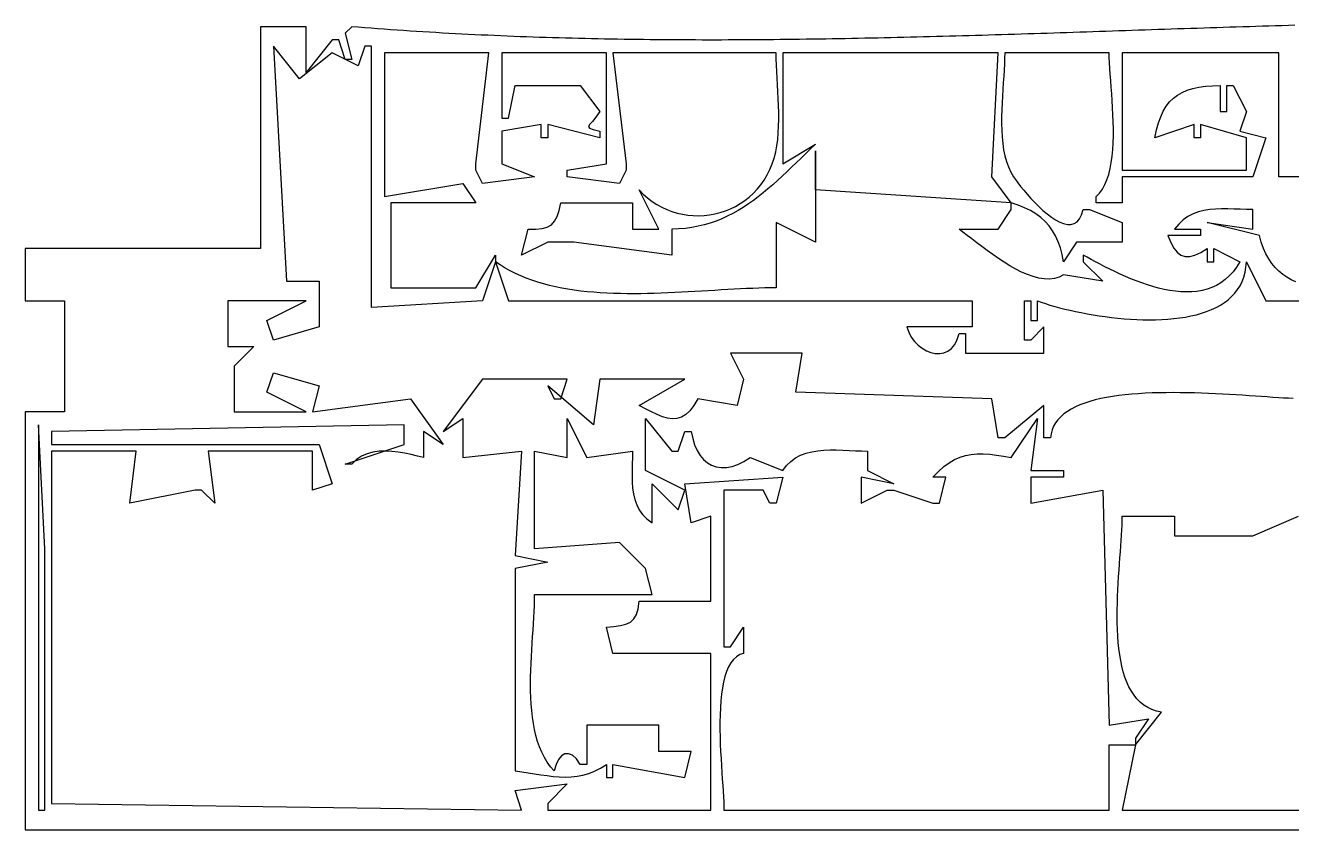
# Model space of a CAD drawing. Header units: metres. Extents: x 282 to 960, y 191 to 601.
# Drawn here: x 282 to 475.9, y 236 to 359.2 of the extents above; entities that cross this region are included whole.
import ezdxf

# ---------------------------------------------------------------- set-up
doc = ezdxf.new("R2010")
doc.units = ezdxf.units.M

msp = doc.modelspace()

# ---------------------------------------------------------------- linework, layer by layer
for p, q in [((325, 359), (318, 359)), ((318, 359), (318, 325)), ((325, 352), (325, 359)), ((332, 359), (331, 358)), ((332.99, 358.9188), (332, 359)), ((333.9803, 358.8396), (332.99, 358.9188)), ((334.9707, 358.7622), (333.9803, 358.8396)), ((463.471, 358.8118), (462.4725, 358.7794)), ((464.4695, 358.8441), (463.471, 358.8118)), ((465.4679, 358.8761), (464.4695, 358.8441)), ((466.4664, 358.908), (465.4679, 358.8761)), ((467.4648, 358.9395), (466.4664, 358.908)), ((468.4632, 358.9708), (467.4648, 358.9395)), ((469.4616, 359.0019), (468.4632, 358.9708)), ((470.46, 359.0326), (469.4616, 359.0019)), ((471.4583, 359.063), (470.46, 359.0326)), ((472.4566, 359.0931), (471.4583, 359.063)), ((473.4549, 359.1229), (472.4566, 359.0931)), ((474.4532, 359.1523), (473.4549, 359.1229)), ((475.4514, 359.1813), (474.4532, 359.1523)), ((476.4497, 359.2099), (475.4514, 359.1813)), ((329, 357), (325, 352)), ((330, 357), (329, 357)), ((331, 354), (330, 357)), ((331, 358), (332, 354)), ((335.9612, 358.6868), (334.9707, 358.7622)), ((336.9518, 358.6132), (335.9612, 358.6868)), ((337.9426, 358.5415), (336.9518, 358.6132)), ((338.9336, 358.4716), (337.9426, 358.5415)), ((339.9246, 358.4035), (338.9336, 358.4716)), ((340.9158, 358.3373), (339.9246, 358.4035)), ((341.9071, 358.2728), (340.9158, 358.3373)), ((342.8986, 358.2101), (341.9071, 358.2728)), ((343.8902, 358.1491), (342.8986, 358.2101)), ((344.8819, 358.0899), (343.8902, 358.1491)), ((345.8738, 358.0324), (344.8819, 358.0899)), ((346.8657, 357.9766), (345.8738, 358.0324)), ((347.8578, 357.9226), (346.8657, 357.9766)), ((348.8501, 357.8701), (347.8578, 357.9226)), ((349.8424, 357.8194), (348.8501, 357.8701)), ((350.8349, 357.7703), (349.8424, 357.8194)), ((351.8274, 357.7228), (350.8349, 357.7703)), ((352.8202, 357.6769), (351.8274, 357.7228)), ((353.813, 357.6326), (352.8202, 357.6769)), ((354.8059, 357.5899), (353.813, 357.6326)), ((355.799, 357.5488), (354.8059, 357.5899)), ((356.7921, 357.5092), (355.799, 357.5488)), ((357.7854, 357.4711), (356.7921, 357.5092)), ((358.7788, 357.4345), (357.7854, 357.4711)), ((359.7723, 357.3995), (358.7788, 357.4345)), ((360.7659, 357.3659), (359.7723, 357.3995)), ((361.7597, 357.3338), (360.7659, 357.3659)), ((362.7535, 357.3031), (361.7597, 357.3338)), ((363.7474, 357.2739), (362.7535, 357.3031)), ((364.7415, 357.2461), (363.7474, 357.2739)), ((365.7356, 357.2197), (364.7415, 357.2461)), ((366.7299, 357.1946), (365.7356, 357.2197)), ((367.7242, 357.171), (366.7299, 357.1946)), ((368.7187, 357.1486), (367.7242, 357.171)), ((369.7132, 357.1277), (368.7187, 357.1486)), ((370.7079, 357.108), (369.7132, 357.1277)), ((371.7026, 357.0897), (370.7079, 357.108)), ((372.6974, 357.0726), (371.7026, 357.0897)), ((373.6924, 357.0568), (372.6974, 357.0726)), ((374.6874, 357.0423), (373.6924, 357.0568)), ((375.6825, 357.029), (374.6874, 357.0423)), ((376.6777, 357.0169), (375.6825, 357.029)), ((377.673, 357.006), (376.6777, 357.0169)), ((378.6684, 356.9963), (377.673, 357.006)), ((379.6639, 356.9878), (378.6684, 356.9963)), ((380.6594, 356.9805), (379.6639, 356.9878)), ((381.6551, 356.9742), (380.6594, 356.9805)), ((382.6508, 356.9692), (381.6551, 356.9742)), ((383.6466, 356.9652), (382.6508, 356.9692)), ((384.6425, 356.9623), (383.6466, 356.9652)), ((385.6384, 356.9605), (384.6425, 356.9623)), ((386.6345, 356.9598), (385.6384, 356.9605)), ((387.6306, 356.9601), (386.6345, 356.9598)), ((388.6268, 356.9614), (387.6306, 356.9601)), ((389.6231, 356.9637), (388.6268, 356.9614)), ((390.6194, 356.9671), (389.6231, 356.9637)), ((391.6158, 356.9714), (390.6194, 356.9671)), ((392.6123, 356.9767), (391.6158, 356.9714)), ((393.6089, 356.9829), (392.6123, 356.9767)), ((394.6055, 356.9901), (393.6089, 356.9829)), ((395.6022, 356.9981), (394.6055, 356.9901)), ((396.599, 357.0071), (395.6022, 356.9981)), ((397.5958, 357.017), (396.599, 357.0071)), ((398.5927, 357.0277), (397.5958, 357.017)), ((399.5897, 357.0393), (398.5927, 357.0277)), ((400.5867, 357.0517), (399.5897, 357.0393)), ((401.5838, 357.065), (400.5867, 357.0517)), ((402.5809, 357.079), (401.5838, 357.065)), ((403.5781, 357.0938), (402.5809, 357.079)), ((404.5753, 357.1094), (403.5781, 357.0938)), ((405.5726, 357.1258), (404.5753, 357.1094)), ((406.57, 357.1428), (405.5726, 357.1258)), ((407.5674, 357.1607), (406.57, 357.1428)), ((408.5649, 357.1792), (407.5674, 357.1607)), ((409.5624, 357.1984), (408.5649, 357.1792)), ((410.56, 357.2182), (409.5624, 357.1984)), ((411.5576, 357.2388), (410.56, 357.2182)), ((412.5553, 357.26), (411.5576, 357.2388)), ((413.553, 357.2818), (412.5553, 357.26)), ((414.5507, 357.3042), (413.553, 357.2818)), ((415.5485, 357.3272), (414.5507, 357.3042)), ((416.5464, 357.3507), (415.5485, 357.3272)), ((417.5443, 357.3749), (416.5464, 357.3507)), ((418.5422, 357.3996), (417.5443, 357.3749)), ((419.5401, 357.4248), (418.5422, 357.3996)), ((420.5381, 357.4505), (419.5401, 357.4248)), ((421.5362, 357.4767), (420.5381, 357.4505)), ((422.5343, 357.5034), (421.5362, 357.4767)), ((423.5324, 357.5306), (422.5343, 357.5034)), ((424.5305, 357.5582), (423.5324, 357.5306)), ((425.5287, 357.5862), (424.5305, 357.5582)), ((426.5269, 357.6147), (425.5287, 357.5862)), ((427.5251, 357.6436), (426.5269, 357.6147)), ((428.5234, 357.6728), (427.5251, 357.6436)), ((429.5217, 357.7024), (428.5234, 357.6728)), ((430.52, 357.7324), (429.5217, 357.7024)), ((431.5183, 357.7626), (430.52, 357.7324)), ((432.5167, 357.7933), (431.5183, 357.7626)), ((433.5151, 357.8242), (432.5167, 357.7933)), ((434.5135, 357.8554), (433.5151, 357.8242)), ((435.5119, 357.8868), (434.5135, 357.8554)), ((436.5103, 357.9185), (435.5119, 357.8868)), ((437.5088, 357.9505), (436.5103, 357.9185)), ((438.5073, 357.9827), (437.5088, 357.9505)), ((439.5058, 358.0151), (438.5073, 357.9827)), ((440.5043, 358.0476), (439.5058, 358.0151)), ((441.5028, 358.0804), (440.5043, 358.0476)), ((442.5013, 358.1133), (441.5028, 358.0804)), ((443.4999, 358.1463), (442.5013, 358.1133)), ((444.4984, 358.1795), (443.4999, 358.1463)), ((445.497, 358.2128), (444.4984, 358.1795)), ((446.4955, 358.2461), (445.497, 358.2128)), ((447.4941, 358.2796), (446.4955, 358.2461)), ((448.4927, 358.3131), (447.4941, 358.2796)), ((449.4912, 358.3466), (448.4927, 358.3131)), ((450.4898, 358.3802), (449.4912, 358.3466)), ((451.4884, 358.4138), (450.4898, 358.3802)), ((452.487, 358.4474), (451.4884, 358.4138)), ((453.4856, 358.4809), (452.487, 358.4474)), ((454.4841, 358.5145), (453.4856, 358.4809)), ((455.4827, 358.5479), (454.4841, 358.5145)), ((456.4813, 358.5813), (455.4827, 358.5479)), ((457.4798, 358.6146), (456.4813, 358.5813)), ((458.4784, 358.6478), (457.4798, 358.6146)), ((459.4769, 358.6809), (458.4784, 358.6478)), ((460.4755, 358.7139), (459.4769, 358.6809)), ((461.474, 358.7467), (460.4755, 358.7139)), ((462.4725, 358.7794), (461.474, 358.7467)), ((320, 356), (322, 320)), ((324, 351), (320, 356)), ((329, 355), (324, 351)), ((333, 353), (329, 355)), ((334, 356), (333, 353)), ((335, 356), (334, 356)), ((335, 316), (335, 356)), ((353, 355), (337, 355)), ((337, 355), (337, 333)), ((351, 338), (353, 355)), ((371, 355), (355, 355)), ((355, 355), (355, 345)), ((371, 338), (371, 355)), ((397, 355), (372, 355)), ((372, 355), (374, 338)), ((397.0116, 354.0702), (397, 355)), ((431, 355), (398, 355)), ((398, 355), (398, 338)), ((430, 336), (431, 355)), ((432, 355), (431.9878, 354.1675)), ((448, 355), (432, 355)), ((448.0116, 354.2691), (448, 355)), ((474, 355), (450, 355)), ((450, 355), (450, 337)), ((474, 336), (474, 355)), ((332, 354), (331, 354)), ((397.0431, 353.1084), (397.0116, 354.0702)), ((397.0894, 352.1192), (397.0431, 353.1084)), ((431.9545, 353.2865), (431.905, 352.363)), ((431.9878, 354.1675), (431.9545, 353.2865)), ((448.0437, 353.4715), (448.0116, 354.2691)), ((448.0926, 352.614), (448.0437, 353.4715)), ((397.1452, 351.1074), (397.0894, 352.1192)), ((397.2054, 350.0774), (397.1452, 351.1074)), ((431.8443, 351.4031), (431.7771, 350.4127)), ((431.905, 352.363), (431.8443, 351.4031)), ((448.1541, 351.7035), (448.0926, 352.614)), ((448.2245, 350.747), (448.1541, 351.7035)), ((356, 345), (357, 350)), ((357, 350), (367, 350)), ((367, 350), (370, 346)), ((397.2649, 349.0341), (397.2054, 350.0774)), ((431.7084, 349.3979), (431.6432, 348.3648)), ((431.7771, 350.4127), (431.7084, 349.3979)), ((448.2997, 349.7513), (448.2245, 350.747)), ((448.3758, 348.7233), (448.2997, 349.7513)), ((459.1703, 348.9397), (459.9477, 349.2726)), ((459.9477, 349.2726), (460.7987, 349.5363)), ((460.7987, 349.5363), (461.7265, 349.7359)), ((461.7265, 349.7359), (462.734, 349.8763)), ((462.734, 349.8763), (463.8241, 349.9627)), ((463.8241, 349.9627), (465, 350)), ((465, 350), (465, 346)), ((466, 346), (466, 350)), ((466, 350), (467, 350)), ((467, 350), (469, 346)), ((397.3185, 347.982), (397.2649, 349.0341)), ((397.3611, 346.9257), (397.3185, 347.982)), ((431.5862, 347.3192), (431.5425, 346.2673)), ((431.6432, 348.3648), (431.5862, 347.3192)), ((448.4489, 347.67), (448.3758, 348.7233)), ((448.5151, 346.5982), (448.4489, 347.67)), ((456.7386, 346.8156), (457.2509, 347.4755)), ((457.2509, 347.4755), (457.8249, 348.0462)), ((457.8249, 348.0462), (458.4637, 348.5326)), ((458.4637, 348.5326), (459.1703, 348.9397)), ((370, 346), (369.3982, 345.1373)), ((397.3874, 345.8699), (397.3611, 346.9257)), ((397.3924, 344.8194), (397.3874, 345.8699)), ((431.5425, 346.2673), (431.5168, 345.2151)), ((448.5703, 345.5148), (448.5151, 346.5982)), ((448.6108, 344.4268), (448.5703, 345.5148)), ((455.8876, 345.2076), (456.2852, 346.0613)), ((456.2852, 346.0613), (456.7386, 346.8156)), ((465, 346), (466, 346)), ((469, 346), (468, 343)), ((355, 345), (356, 345)), ((361, 344), (355, 343)), ((361, 342), (361, 344)), ((370, 342), (362, 344)), ((362, 344), (362, 342)), ((368.4316, 344.0437), (368.2492, 343.714)), ((368.2492, 343.714), (368.389, 343.4631)), ((368.389, 343.4631), (368.9422, 343.2415)), ((368.845, 344.5017), (368.4316, 344.0437)), ((369.3982, 345.1373), (368.845, 344.5017)), ((397.3177, 342.7522), (397.3709, 343.7786)), ((397.3709, 343.7786), (397.3924, 344.8194)), ((431.5168, 345.2151), (431.5141, 344.1686)), ((431.5141, 344.1686), (431.5394, 343.1338)), ((448.6326, 343.3411), (448.6108, 344.4268)), ((448.6316, 342.2645), (448.6326, 343.3411)), ((461, 344), (455, 342)), ((455.248, 343.182), (455.5428, 344.2495)), ((455.5428, 344.2495), (455.8876, 345.2076)), ((461, 342), (461, 344)), ((469, 342), (462, 344)), ((462, 344), (462, 342)), ((355, 343), (355, 338)), ((362, 342), (361, 342)), ((368.9422, 343.2415), (370, 343)), ((370, 343), (370, 342)), ((397.0958, 340.7615), (397.2277, 341.745)), ((397.2277, 341.745), (397.3177, 342.7522)), ((431.5394, 343.1338), (431.5974, 342.1167)), ((431.5974, 342.1167), (431.6931, 341.1234)), ((448.6041, 341.2039), (448.6316, 342.2645)), ((455, 342), (455.248, 343.182)), ((462, 342), (461, 342)), ((468, 343), (472, 342)), ((469, 337), (469, 342)), ((472, 342), (470, 336)), ((396.6853, 338.8843), (396.9167, 339.8064)), ((396.9167, 339.8064), (397.0958, 340.7615)), ((398, 338), (403, 341)), ((401.5293, 339.578), (400.8028, 338.8701)), ((402.2611, 340.2887), (401.5293, 339.578)), ((403, 341), (402.2611, 340.2887)), ((403, 340), (403, 326)), ((403, 334), (403, 340)), ((431.6931, 341.1234), (431.8314, 340.1599)), ((431.8314, 340.1599), (432.0172, 339.2322)), ((448.4534, 339.1586), (448.546, 340.1663)), ((448.546, 340.1663), (448.6041, 341.2039)), ((351, 337), (351, 338)), ((355, 338), (360, 336)), ((365, 337), (371, 338)), ((374, 338), (374, 337)), ((396.034, 337.1194), (396.3966, 338)), ((396.3966, 338), (396.6853, 338.8843)), ((399.3601, 337.4705), (398.6407, 336.7829)), ((400.0803, 338.1669), (399.3601, 337.4705)), ((400.8028, 338.8701), (400.0803, 338.1669)), ((432.0172, 339.2322), (432.2554, 338.3463)), ((432.2554, 338.3463), (432.5509, 337.5083)), ((432.5509, 337.5083), (432.9085, 336.7242)), ((448.1491, 337.2603), (448.3224, 338.1876)), ((448.3224, 338.1876), (448.4534, 339.1586)), ((352, 335), (351, 337)), ((360, 336), (352, 335)), ((365, 336), (365, 337)), ((373, 335), (365, 336)), ((374, 337), (373, 335)), ((395.1506, 335.5083), (395.6176, 336.2888)), ((395.6176, 336.2888), (396.034, 337.1194)), ((397.9206, 336.1061), (397.1982, 335.4423)), ((398.6407, 336.7829), (397.9206, 336.1061)), ((433, 332), (430, 336)), ((432.9085, 336.7242), (433.3333, 336)), ((433.3333, 336), (433.6291, 335.5723)), ((433.6291, 335.5723), (433.9944, 335.077)), ((447.3358, 334.8094), (447.6598, 335.5643)), ((447.6598, 335.5643), (447.9295, 336.3836)), ((447.9295, 336.3836), (448.1491, 337.2603)), ((450, 337), (469, 337)), ((470, 336), (450, 336)), ((450, 336), (450, 332)), ((496, 336), (474, 336)), ((337, 333), (349, 335)), ((349, 335), (351, 332)), ((379, 328), (376, 334)), ((376, 334), (376.6304, 333.3505)), ((393.4787, 333.4717), (394.0779, 334.0994)), ((394.0779, 334.0994), (394.6363, 334.7784)), ((394.6363, 334.7784), (395.1506, 335.5083)), ((395.7405, 334.1616), (395.0022, 333.5487)), ((396.472, 334.7934), (395.7405, 334.1616)), ((397.1982, 335.4423), (396.472, 334.7934)), ((433, 332), (403, 334)), ((433.9944, 335.077), (434.4215, 334.5278)), ((434.4215, 334.5278), (434.9028, 333.9383)), ((434.9028, 333.9383), (435.4307, 333.3221)), ((446.5099, 333.5203), (446.9539, 334.1258)), ((446.9539, 334.1258), (447.3358, 334.8094)), ((351, 332), (338, 332)), ((338, 332), (338, 319)), ((363.756, 330.8455), (364, 332)), ((364, 332), (375, 332)), ((375, 332), (375, 328)), ((376.6304, 333.3505), (377.2956, 332.7605)), ((377.2956, 332.7605), (377.9923, 332.2296)), ((377.9923, 332.2296), (378.7172, 331.7574)), ((378.7172, 331.7574), (379.4669, 331.3436)), ((390.7402, 331.4804), (391.4696, 331.8996)), ((391.4696, 331.8996), (392.1713, 332.3714)), ((392.7305, 331.8449), (391.9493, 331.3286)), ((392.1713, 332.3714), (392.8421, 332.8955)), ((393.4987, 332.3883), (392.7305, 331.8449)), ((392.8421, 332.8955), (393.4787, 333.4717)), ((394.2554, 332.957), (393.4987, 332.3883)), ((395.0022, 333.5487), (394.2554, 332.957)), ((434.0616, 331.6642), (433, 332)), ((433, 331), (433, 332)), ((435.0429, 331.2767), (434.0616, 331.6642)), ((435.4307, 333.3221), (435.9975, 332.6931)), ((435.9975, 332.6931), (436.5957, 332.0647)), ((436.5957, 332.0647), (437.2177, 331.4508)), ((446, 333), (446.5099, 333.5203)), ((446, 332), (446, 333)), ((450, 332), (446, 332)), ((363.0648, 329.2025), (363.4525, 329.92)), ((363.4525, 329.92), (363.756, 330.8455)), ((379.4669, 331.3436), (380.2383, 330.9878)), ((380.2383, 330.9878), (381.0281, 330.6897)), ((381.0281, 330.6897), (381.8329, 330.4489)), ((381.8329, 330.4489), (382.6494, 330.265)), ((382.6494, 330.265), (383.4745, 330.1377)), ((383.4745, 330.1377), (384.3047, 330.0667)), ((384.3047, 330.0667), (385.1369, 330.0516)), ((385.1369, 330.0516), (385.9677, 330.0919)), ((385.9677, 330.0919), (386.7939, 330.1875)), ((386.7939, 330.1875), (387.6122, 330.3379)), ((387.6122, 330.3379), (388.4192, 330.5427)), ((388.4192, 330.5427), (389.2117, 330.8016)), ((389.5121, 329.9636), (388.6635, 329.5766)), ((389.2117, 330.8016), (389.9865, 331.1143)), ((390.3416, 330.386), (389.5121, 329.9636)), ((389.9865, 331.1143), (390.7402, 331.4804)), ((391.1535, 330.8416), (390.3416, 330.386)), ((391.9493, 331.3286), (391.1535, 330.8416)), ((431, 328), (433, 331)), ((435.9453, 330.8354), (435.0429, 331.2767)), ((436.7706, 330.3382), (435.9453, 330.8354)), ((437.5204, 329.7829), (436.7706, 330.3382)), ((437.2177, 331.4508), (437.8558, 330.8649)), ((438.1963, 329.1674), (437.5204, 329.7829)), ((437.8558, 330.8649), (438.5024, 330.3208)), ((438.5024, 330.3208), (439.1499, 329.8321)), ((439.1499, 329.8321), (439.7907, 329.4124)), ((443.449, 329.5575), (443.7621, 330.1827)), ((443.7621, 330.1827), (444, 331)), ((444, 331), (445, 331)), ((445, 331), (450, 329)), ((460.061, 329.9205), (459.3255, 329.4088)), ((460.839, 330.3207), (460.061, 329.9205)), ((461.6554, 330.6221), (460.839, 330.3207)), ((462.5056, 330.8376), (461.6554, 330.6221)), ((463.3852, 330.98), (462.5056, 330.8376)), ((464.29, 331.0619), (463.3852, 330.98)), ((465.2154, 331.0962), (464.29, 331.0619)), ((466.1572, 331.0956), (465.2154, 331.0962)), ((467.1109, 331.0729), (466.1572, 331.0956)), ((468.0722, 331.0409), (467.1109, 331.0729)), ((469.0367, 331.0123), (468.0722, 331.0409)), ((470, 331), (469.0367, 331.0123)), ((470, 328), (470, 331)), ((358, 324), (359, 328)), ((359, 328), (360.1786, 327.9925)), ((360.1786, 327.9925), (361.1498, 328.088)), ((361.1498, 328.088), (361.9381, 328.3075)), ((361.9381, 328.3075), (362.5682, 328.672)), ((362.5682, 328.672), (363.0648, 329.2025)), ((375, 328), (379, 328)), ((382.0572, 328.0303), (381, 328)), ((381, 328), (381, 324)), ((383.0831, 328.1123), (382.0572, 328.0303)), ((384.079, 328.2441), (383.0831, 328.1123)), ((385.0465, 328.4235), (384.079, 328.2441)), ((385.9872, 328.6485), (385.0465, 328.4235)), ((386.9026, 328.917), (385.9872, 328.6485)), ((387.7941, 329.2271), (386.9026, 328.917)), ((388.6635, 329.5766), (387.7941, 329.2271)), ((403, 326), (397, 329)), ((397, 329), (397, 319)), ((425.5974, 327.5451), (425, 328)), ((425, 328), (431, 328)), ((438.8001, 328.4898), (438.1963, 329.1674)), ((439.3334, 327.7478), (438.8001, 328.4898)), ((439.7907, 329.4124), (440.4172, 329.0756)), ((440.4172, 329.0756), (441.0217, 328.8351)), ((441.0217, 328.8351), (441.5967, 328.7047)), ((441.5967, 328.7047), (442.1346, 328.6981)), ((442.1346, 328.6981), (442.6277, 328.8289)), ((442.6277, 328.8289), (443.0683, 329.1109)), ((443.0683, 329.1109), (443.449, 329.5575)), ((450, 329), (450, 326)), ((458.637, 328.7729), (458, 328)), ((458, 328), (462, 328)), ((459.3255, 329.4088), (458.637, 328.7729)), ((462, 328), (462, 327)), ((471, 327), (463, 329)), ((463, 329), (470, 328)), ((362, 326), (358, 324)), ((363, 326), (362, 326)), ((365, 326), (363, 326)), ((366, 326), (365, 326)), ((381, 324), (366, 326)), ((426.2507, 327.038), (425.5974, 327.5451)), ((426.954, 326.4893), (426.2507, 327.038)), ((427.7016, 325.9094), (426.954, 326.4893)), ((428.4878, 325.3089), (427.7016, 325.9094)), ((439.7978, 326.9394), (439.3334, 327.7478)), ((440.195, 326.0626), (439.7978, 326.9394)), ((440.5267, 325.1151), (440.195, 326.0626)), ((443, 326), (441, 323)), ((450, 326), (443, 326)), ((462, 327), (457, 327)), ((457, 327), (457.4128, 325.927)), ((457.4128, 325.927), (457.8742, 325.0758)), ((471.2805, 325.9812), (471, 327)), ((471.6135, 325.0483), (471.2805, 325.9812)), ((318, 325), (282, 325)), ((282, 325), (282, 317)), ((351, 319), (354, 324)), ((354, 324), (354, 323)), ((429.3068, 324.6984), (428.4878, 325.3089)), ((430.1529, 324.0884), (429.3068, 324.6984)), ((431.0203, 323.4894), (430.1529, 324.0884)), ((440.7944, 324.0949), (440.5267, 325.1151)), ((441, 323), (440.7944, 324.0949)), ((444.6016, 323.6714), (444, 324)), ((444, 324), (444, 323)), ((457.8742, 325.0758), (458.3906, 324.4426)), ((458.3906, 324.4426), (458.9682, 324.0234)), ((458.9682, 324.0234), (459.6136, 323.8142)), ((460.333, 323.8112), (461.133, 324.0105)), ((461.133, 324.0105), (462.0198, 324.408)), ((462.0198, 324.408), (463, 325)), ((463, 325), (463, 323)), ((464, 323), (464, 325)), ((464, 325), (468, 323)), ((471.9965, 324.1977), (471.6135, 325.0483)), ((472.4273, 323.4256), (471.9965, 324.1977)), ((354, 323), (352, 317)), ((354.7312, 322.4993), (354, 323)), ((354, 323), (356, 317)), ((355.4866, 322.0317), (354.7312, 322.4993)), ((356.2651, 321.5964), (355.4866, 322.0317)), ((431.9032, 322.912), (431.0203, 323.4894)), ((432.796, 322.3668), (431.9032, 322.912)), ((433.6928, 321.8642), (432.796, 322.3668)), ((444, 323), (447, 320)), ((445.2387, 323.3265), (444.6016, 323.6714)), ((445.9085, 322.9686), (445.2387, 323.3265)), ((446.6085, 322.6014), (445.9085, 322.9686)), ((447.3361, 322.2284), (446.6085, 322.6014)), ((448.0887, 321.8533), (447.3361, 322.2284)), ((459.6136, 323.8142), (460.333, 323.8112)), ((463, 323), (464, 323)), ((467.5012, 322.1815), (466.9605, 321.4536)), ((468, 323), (467.5012, 322.1815)), ((468.807, 321.3905), (468.9373, 322.1711)), ((468.9373, 322.1711), (469, 323)), ((469, 323), (472, 317)), ((472.9036, 322.7285), (472.4273, 323.4256)), ((473.423, 322.1027), (472.9036, 322.7285)), ((473.9834, 321.5446), (473.423, 322.1027)), ((357.0659, 321.1921), (356.2651, 321.5964)), ((357.8879, 320.818), (357.0659, 321.1921)), ((358.7301, 320.473), (357.8879, 320.818)), ((359.5917, 320.1561), (358.7301, 320.473)), ((360.4715, 319.8663), (359.5917, 320.1561)), ((434.588, 321.4147), (433.6928, 321.8642)), ((435.4758, 321.0291), (434.588, 321.4147)), ((436.3504, 320.7177), (435.4758, 321.0291)), ((437.2061, 320.4912), (436.3504, 320.7177)), ((438.0372, 320.36), (437.2061, 320.4912)), ((438.8378, 320.3348), (438.0372, 320.36)), ((439.6024, 320.426), (438.8378, 320.3348)), ((440.325, 320.6442), (439.6024, 320.426)), ((441, 321), (440.325, 320.6442)), ((447, 320), (441, 321)), ((448.8638, 321.4794), (448.0887, 321.8533)), ((449.6588, 321.1106), (448.8638, 321.4794)), ((450.4711, 320.7501), (449.6588, 321.1106)), ((451.2981, 320.4018), (450.4711, 320.7501)), ((452.1373, 320.069), (451.2981, 320.4018)), ((452.986, 319.7555), (452.1373, 320.069)), ((465.7634, 320.2548), (465.1122, 319.7768)), ((466.3804, 320.8125), (465.7634, 320.2548)), ((466.9605, 321.4536), (466.3804, 320.8125)), ((468.3538, 319.9694), (468.6116, 320.657)), ((468.6116, 320.657), (468.807, 321.3905)), ((474.5823, 321.0504), (473.9834, 321.5446)), ((475.2176, 320.6166), (474.5823, 321.0504)), ((475.8868, 320.2395), (475.2176, 320.6166)), ((476.5877, 319.9155), (475.8868, 320.2395)), ((322, 320), (327, 320)), ((327, 320), (327, 313)), ((338, 319), (351, 319)), ((361.3687, 319.6027), (360.4715, 319.8663)), ((362.2822, 319.3641), (361.3687, 319.6027)), ((363.2111, 319.1496), (362.2822, 319.3641)), ((364.1544, 318.9582), (363.2111, 319.1496)), ((365.1112, 318.7888), (364.1544, 318.9582)), ((366.0804, 318.6405), (365.1112, 318.7888)), ((367.0611, 318.5123), (366.0804, 318.6405)), ((368.0524, 318.4032), (367.0611, 318.5123)), ((369.0532, 318.3121), (368.0524, 318.4032)), ((370.0625, 318.238), (369.0532, 318.3121)), ((371.0795, 318.1799), (370.0625, 318.238)), ((372.1031, 318.1369), (371.0795, 318.1799)), ((373.1324, 318.1079), (372.1031, 318.1369)), ((374.1663, 318.092), (373.1324, 318.1079)), ((375.2039, 318.088), (374.1663, 318.092)), ((376.2443, 318.095), (375.2039, 318.088)), ((377.2864, 318.112), (376.2443, 318.095)), ((378.3293, 318.138), (377.2864, 318.112)), ((379.3721, 318.172), (378.3293, 318.138)), ((380.4136, 318.2129), (379.3721, 318.172)), ((381.4531, 318.2598), (380.4136, 318.2129)), ((382.4894, 318.3117), (381.4531, 318.2598)), ((383.5217, 318.3675), (382.4894, 318.3117)), ((384.5489, 318.4263), (383.5217, 318.3675)), ((385.5701, 318.487), (384.5489, 318.4263)), ((386.5842, 318.5486), (385.5701, 318.487)), ((387.5905, 318.6102), (386.5842, 318.5486)), ((388.5877, 318.6706), (387.5905, 318.6102)), ((389.5751, 318.729), (388.5877, 318.6706)), ((390.5515, 318.7843), (389.5751, 318.729)), ((391.5161, 318.8355), (390.5515, 318.7843)), ((392.4678, 318.8815), (391.5161, 318.8355)), ((393.4058, 318.9215), (392.4678, 318.8815)), ((394.3289, 318.9543), (393.4058, 318.9215)), ((395.2363, 318.979), (394.3289, 318.9543)), ((396.127, 318.9945), (395.2363, 318.979)), ((397, 319), (396.127, 318.9945)), ((453.8417, 319.4646), (452.986, 319.7555)), ((454.7019, 319.2001), (453.8417, 319.4646)), ((455.5638, 318.9655), (454.7019, 319.2001)), ((456.4251, 318.7643), (455.5638, 318.9655)), ((457.283, 318.6), (456.4251, 318.7643)), ((458.135, 318.4764), (457.283, 318.6)), ((458.9785, 318.3969), (458.135, 318.4764)), ((459.811, 318.365), (458.9785, 318.3969)), ((460.6298, 318.3844), (459.811, 318.365)), ((461.4324, 318.4587), (460.6298, 318.3844)), ((462.2163, 318.5913), (461.4324, 318.4587)), ((462.9787, 318.7858), (462.2163, 318.5913)), ((463.7173, 319.0459), (462.9787, 318.7858)), ((464.4293, 319.375), (463.7173, 319.0459)), ((465.1122, 319.7768), (464.4293, 319.375)), ((466.751, 317.6558), (467.2322, 318.171)), ((467.2322, 318.171), (467.6615, 318.7276)), ((467.6615, 318.7276), (468.0362, 319.3267)), ((468.0362, 319.3267), (468.3538, 319.9694)), ((282, 317), (288, 317)), ((288, 317), (288, 300)), ((325, 317), (313, 317)), ((313, 317), (313, 310)), ((319, 314), (325, 317)), ((352, 317), (335, 316)), ((356, 317), (427, 317)), ((427, 317), (427, 313)), ((435, 311), (435, 317)), ((435, 317), (436, 317)), ((436, 317), (436, 314)), ((437, 314), (437, 317)), ((437, 317), (437.6015, 316.7885)), ((437.6015, 316.7885), (438.2457, 316.5772)), ((438.2457, 316.5772), (438.9298, 316.3671)), ((438.9298, 316.3671), (439.6514, 316.1595)), ((439.6514, 316.1595), (440.4076, 315.9555)), ((464.3594, 315.9857), (465.0221, 316.3469)), ((465.0221, 316.3469), (465.6433, 316.7448)), ((465.6433, 316.7448), (466.2204, 317.1808)), ((466.2204, 317.1808), (466.751, 317.6558)), ((472, 317), (506, 317)), ((440.4076, 315.9555), (441.1959, 315.7562)), ((441.1959, 315.7562), (442.0137, 315.5628)), ((442.0137, 315.5628), (442.8584, 315.3764)), ((442.8584, 315.3764), (443.7273, 315.1982)), ((443.7273, 315.1982), (444.6178, 315.0293)), ((444.6178, 315.0293), (445.5273, 314.8708)), ((445.5273, 314.8708), (446.4531, 314.724)), ((446.4531, 314.724), (447.3927, 314.5899)), ((447.3927, 314.5899), (448.3433, 314.4696)), ((448.3433, 314.4696), (449.3024, 314.3644)), ((449.3024, 314.3644), (450.2674, 314.2754)), ((450.2674, 314.2754), (451.2356, 314.2037)), ((451.2356, 314.2037), (452.2043, 314.1505)), ((456.0329, 314.1452), (456.9653, 314.2014)), ((456.9653, 314.2014), (457.8825, 314.2831)), ((457.8825, 314.2831), (458.7819, 314.3912)), ((458.7819, 314.3912), (459.6609, 314.5269)), ((459.6609, 314.5269), (460.5169, 314.6914)), ((460.5169, 314.6914), (461.3473, 314.8859)), ((461.3473, 314.8859), (462.1493, 315.1114)), ((462.1493, 315.1114), (462.9204, 315.3691)), ((462.9204, 315.3691), (463.658, 315.6601)), ((463.658, 315.6601), (464.3594, 315.9857)), ((320, 311), (319, 314)), ((327, 313), (320, 311)), ((427, 313), (417, 313)), ((417, 313), (417.2919, 312.1971)), ((436, 314), (437, 314)), ((438, 313), (436, 311)), ((438, 309), (438, 313)), ((452.2043, 314.1505), (453.1711, 314.1169)), ((453.1711, 314.1169), (454.1332, 314.104)), ((454.1332, 314.104), (455.088, 314.1131)), ((455.088, 314.1131), (456.0329, 314.1452)), ((417.2919, 312.1971), (417.6891, 311.4616)), ((417.6891, 311.4616), (418.1753, 310.8022)), ((418.1753, 310.8022), (418.7341, 310.2277)), ((423.8575, 309.7314), (424.3346, 310.3126)), ((424.3346, 310.3126), (424.7208, 311.0659)), ((424.7208, 311.0659), (425, 312)), ((425, 312), (426, 312)), ((426, 312), (426, 309)), ((436, 311), (435, 311)), ((313, 310), (317, 310)), ((317, 310), (314, 307)), ((390, 309), (392, 305)), ((401, 309), (390, 309)), ((400, 303), (401, 309)), ((418.7341, 310.2277), (419.3491, 309.7467)), ((419.3491, 309.7467), (420.0041, 309.3679)), ((420.0041, 309.3679), (420.6827, 309.1002)), ((420.6827, 309.1002), (421.3685, 308.9521)), ((421.3685, 308.9521), (422.0452, 308.9325)), ((422.0452, 308.9325), (422.6965, 309.05)), ((422.6965, 309.05), (423.3061, 309.3134)), ((423.3061, 309.3134), (423.8575, 309.7314)), ((426, 309), (438, 309)), ((314, 307), (314, 300)), ((319, 303), (320, 306)), ((320, 306), (327, 304)), ((352, 305), (346, 297)), ((365, 305), (352, 305)), ((364, 302), (365, 305)), ((370, 305), (369, 298)), ((383, 305), (370, 305)), ((376, 301), (383, 305)), ((392, 305), (391, 301)), ((325, 300), (319, 303)), ((327, 304), (326, 300)), ((369, 298), (362, 304)), ((362, 304), (363, 302)), ((430, 302), (400, 303)), ((450.4395, 302.6093), (449.4628, 302.4944)), ((451.4398, 302.7054), (450.4395, 302.6093)), ((452.4609, 302.7836), (451.4398, 302.7054)), ((453.5001, 302.8451), (452.4609, 302.7836)), ((454.5547, 302.8908), (453.5001, 302.8451)), ((455.622, 302.9219), (454.5547, 302.8908)), ((456.6993, 302.9393), (455.622, 302.9219)), ((457.7839, 302.9442), (456.6993, 302.9393)), ((458.8731, 302.9376), (457.7839, 302.9442)), ((459.9641, 302.9205), (458.8731, 302.9376)), ((461.0543, 302.894), (459.9641, 302.9205)), ((462.1409, 302.8591), (461.0543, 302.894)), ((463.2213, 302.8169), (462.1409, 302.8591)), ((464.2926, 302.7685), (463.2213, 302.8169)), ((465.3523, 302.7149), (464.2926, 302.7685)), ((466.3975, 302.6571), (465.3523, 302.7149)), ((467.4257, 302.5961), (466.3975, 302.6571)), ((468.434, 302.5332), (467.4257, 302.5961)), ((326, 300), (341, 302)), ((341, 302), (346, 295)), ((363, 302), (364, 302)), ((376.9729, 300.4734), (376, 301)), ((384.3908, 300.9608), (383.771, 300.1584)), ((385, 302), (384.3908, 300.9608)), ((391, 301), (385, 302)), ((431, 296), (430, 302)), ((438, 301), (432, 296)), ((438, 296), (438, 301)), ((442.8224, 300.7694), (442.1796, 300.4373)), ((443.5131, 301.0732), (442.8224, 300.7694)), ((444.249, 301.3496), (443.5131, 301.0732)), ((445.0275, 301.5999), (444.249, 301.3496)), ((445.8458, 301.8249), (445.0275, 301.5999)), ((446.7012, 302.0259), (445.8458, 301.8249)), ((447.591, 302.2037), (446.7012, 302.0259)), ((448.5124, 302.3596), (447.591, 302.2037)), ((449.4628, 302.4944), (448.5124, 302.3596)), ((469.4197, 302.4692), (468.434, 302.5332)), ((470.3802, 302.4053), (469.4197, 302.4692)), ((471.3128, 302.3425), (470.3802, 302.4053)), ((472.2146, 302.2818), (471.3128, 302.3425)), ((473.0831, 302.2243), (472.2146, 302.2818)), ((473.9155, 302.1711), (473.0831, 302.2243)), ((474.7091, 302.1232), (473.9155, 302.1711)), ((475.4611, 302.0816), (474.7091, 302.1232)), ((476.169, 302.0475), (475.4611, 302.0816)), ((288, 300), (282, 300)), ((282, 300), (282, 236)), ((314, 300), (325, 300)), ((346, 297), (349, 299)), ((349, 299), (349, 293)), ((365, 293), (365, 299)), ((365, 299), (368, 293)), ((377.8904, 299.9949), (376.9729, 300.4734)), ((377, 291), (377, 299)), ((377, 299), (381, 294)), ((378.7569, 299.5832), (377.8904, 299.9949)), ((379.5769, 299.2573), (378.7569, 299.5832)), ((380.3549, 299.0359), (379.5769, 299.2573)), ((381.0953, 298.938), (380.3549, 299.0359)), ((381.8027, 298.9825), (381.0953, 298.938)), ((382.4814, 299.1881), (381.8027, 298.9825)), ((383.1361, 299.5738), (382.4814, 299.1881)), ((383.771, 300.1584), (383.1361, 299.5738)), ((433, 293), (437, 299)), ((437, 299), (436, 291)), ((440.1424, 298.8046), (439.78, 298.315)), ((440.5662, 299.2605), (440.1424, 298.8046)), ((441.0488, 299.6839), (440.5662, 299.2605)), ((441.5876, 300.0758), (441.0488, 299.6839)), ((442.1796, 300.4373), (441.5876, 300.0758)), ((284, 298), (284, 239)), ((285, 279), (284, 298)), ((340, 298), (286, 297)), ((286, 297), (286, 295)), ((340, 295), (340, 298)), ((346, 295), (343, 297)), ((343, 297), (343, 293)), ((382, 294), (383, 297)), ((383, 297), (384, 297)), ((384, 297), (384.2115, 295.9173)), ((439.2507, 297.231), (439.0892, 296.6344)), ((439.4819, 297.7908), (439.2507, 297.231)), ((439.78, 298.315), (439.4819, 297.7908)), ((286, 295), (327, 295)), ((327, 295), (329, 289)), ((331, 292), (340, 295)), ((384.2115, 295.9173), (384.5088, 294.9443)), ((384.5088, 294.9443), (384.887, 294.0843)), ((432, 296), (431, 296)), ((439, 296), (438, 296)), ((439.0892, 296.6344), (439, 296)), ((299, 294), (286, 294)), ((286, 294), (286, 240)), ((298, 286), (299, 294)), ((326, 294), (310, 294)), ((310, 294), (311, 286)), ((326, 288), (326, 294)), ((333.5043, 293.2174), (332.7181, 292.6912)), ((334.349, 293.5948), (333.5043, 293.2174)), ((335.2425, 293.8398), (334.349, 293.5948)), ((336.1753, 293.9689), (335.2425, 293.8398)), ((337.1378, 293.9983), (336.1753, 293.9689)), ((338.1204, 293.9445), (337.1378, 293.9983)), ((339.1136, 293.8238), (338.1204, 293.9445)), ((340.1077, 293.6526), (339.1136, 293.8238)), ((341.0932, 293.4473), (340.1077, 293.6526)), ((342.0605, 293.2243), (341.0932, 293.4473)), ((343, 293), (342.0605, 293.2243)), ((349, 293), (358, 294)), ((358, 294), (357, 278)), ((360, 279), (360, 294)), ((360, 294), (365, 293)), ((368, 293), (375, 294)), ((374.9879, 293.031), (374.9615, 292.0626)), ((375, 294), (374.9879, 293.031)), ((381, 294), (382, 294)), ((384.887, 294.0843), (385.3414, 293.3404)), ((385.3414, 293.3404), (385.8669, 292.7158)), ((392.052, 292.4047), (393, 293)), ((393, 293), (398, 291)), ((399.2432, 292.4148), (399.9649, 292.934)), ((399.9649, 292.934), (400.7435, 293.3435)), ((400.7435, 293.3435), (401.572, 293.6551)), ((401.572, 293.6551), (402.4429, 293.8808)), ((402.4429, 293.8808), (403.3492, 294.0323)), ((403.3492, 294.0323), (404.2835, 294.1216)), ((404.2835, 294.1216), (405.2386, 294.1605)), ((405.2386, 294.1605), (406.2072, 294.1609)), ((406.2072, 294.1609), (407.1821, 294.1346)), ((407.1821, 294.1346), (408.1561, 294.0935)), ((408.1561, 294.0935), (409.1219, 294.0494)), ((409.1219, 294.0494), (410.0723, 294.0143)), ((410.0723, 294.0143), (411, 294)), ((411, 294), (411, 291)), ((424.3254, 292.6879), (425.1574, 293.0518)), ((425.1574, 293.0518), (426.0048, 293.3113)), ((426.0048, 293.3113), (426.8751, 293.476)), ((426.8751, 293.476), (427.7758, 293.5551)), ((427.7758, 293.5551), (428.7145, 293.5583)), ((428.7145, 293.5583), (429.6987, 293.495)), ((429.6987, 293.495), (430.736, 293.3745)), ((430.736, 293.3745), (431.8339, 293.2063)), ((431.8339, 293.2063), (433, 293)), ((332, 292), (331, 292)), ((332.7181, 292.6912), (332, 292)), ((374.9356, 291.1002), (374.9254, 290.1493)), ((374.9615, 292.0626), (374.9356, 291.1002)), ((383, 288), (377, 291)), ((385.8669, 292.7158), (386.4587, 292.2139)), ((386.4587, 292.2139), (387.1121, 291.8378)), ((387.1121, 291.8378), (387.8221, 291.5907)), ((387.8221, 291.5907), (388.5839, 291.476)), ((388.5839, 291.476), (389.3927, 291.4968)), ((389.3927, 291.4968), (390.2435, 291.6563)), ((390.2435, 291.6563), (391.1316, 291.9579)), ((391.1316, 291.9579), (392.052, 292.4047)), ((398, 291), (398.5858, 291.7741)), ((398.5858, 291.7741), (399.2432, 292.4148)), ((411, 291), (415, 289)), ((421.846, 290.8757), (422.6772, 291.6093)), ((422.6772, 291.6093), (423.5012, 292.2102)), ((423.5012, 292.2102), (424.3254, 292.6879)), ((436, 291), (441, 291)), ((441, 291), (441, 290)), ((329, 289), (326, 288)), ((374.9254, 290.1493), (374.9456, 289.2152)), ((374.9456, 289.2152), (375.0113, 288.3035)), ((378, 283), (378, 289)), ((378, 289), (382, 285)), ((383, 289), (398, 290)), ((384, 283), (383, 289)), ((398, 290), (397, 286)), ((415, 289), (410, 290)), ((410, 290), (410, 286)), ((421, 290), (421.846, 290.8757)), ((423, 290), (421, 290)), ((422, 286), (423, 290)), ((441, 290), (436, 290)), ((436, 290), (436, 286)), ((308, 288), (298, 286)), ((309, 288), (308, 288)), ((311, 286), (309, 288)), ((375.0113, 288.3035), (375.1374, 287.4194)), ((375.1374, 287.4194), (375.3388, 286.5684)), ((382, 285), (383, 288)), ((390, 288), (389, 288)), ((389, 288), (389, 264)), ((395, 288), (390, 288)), ((396, 286), (395, 288)), ((410, 286), (414, 288)), ((414, 288), (415, 288)), ((415, 288), (421, 286)), ((436, 286), (447, 288)), ((447, 288), (448, 252)), ((375.3388, 286.5684), (375.6306, 285.756)), ((375.6306, 285.756), (376.0277, 284.9875)), ((397, 286), (396, 286)), ((421, 286), (422, 286)), ((376.0277, 284.9875), (376.5449, 284.2684)), ((376.5449, 284.2684), (377.1974, 283.6041)), ((377.1974, 283.6041), (378, 283)), ((387, 284), (384, 283)), ((387, 271), (387, 284)), ((449.9696, 282.6603), (449.992, 283.3548)), ((449.992, 283.3548), (450, 284)), ((450, 284), (458, 284)), ((458, 284), (458, 281)), ((470, 281), (477, 284)), ((449.8888, 281.1369), (449.9345, 281.9198)), ((449.9345, 281.9198), (449.9696, 282.6603)), ((373, 280), (360, 279)), ((377, 276), (373, 280)), ((449.7076, 278.568), (449.7734, 279.4575)), ((449.7734, 279.4575), (449.8345, 280.315)), ((449.8345, 280.315), (449.8888, 281.1369)), ((458, 281), (470, 281)), ((285, 239), (285, 279)), ((357, 278), (362, 277)), ((449.5696, 276.7067), (449.639, 277.6499)), ((449.639, 277.6499), (449.7076, 278.568)), ((362, 277), (357, 276)), ((357, 276), (357, 245)), ((378, 272), (377, 276)), ((449.436, 274.7587), (449.5012, 275.7418)), ((449.5012, 275.7418), (449.5696, 276.7067)), ((449.3227, 272.7518), (449.3759, 273.7609)), ((449.3759, 273.7609), (449.436, 274.7587)), ((359.9909, 271.1705), (360, 272)), ((360, 272), (378, 272)), ((449.2452, 270.7136), (449.2785, 271.7349)), ((449.2785, 271.7349), (449.3227, 272.7518)), ((359.9268, 269.4098), (359.9656, 270.306)), ((359.9656, 270.306), (359.9909, 271.1705)), ((375.605, 268.9616), (375.8688, 269.8521)), ((375.8688, 269.8521), (376, 271)), ((376, 271), (387, 271)), ((449.2192, 268.672), (449.2248, 269.6915)), ((449.2248, 269.6915), (449.2452, 270.7136)), ((359.8192, 267.5339), (359.8771, 268.4847)), ((359.8771, 268.4847), (359.9268, 269.4098)), ((373.9756, 267.4733), (374.6627, 267.8084)), ((374.6627, 267.8084), (375.2044, 268.2925)), ((375.2044, 268.2925), (375.605, 268.9616)), ((449.2305, 267.6586), (449.2192, 268.672)), ((449.2605, 266.6547), (449.2305, 267.6586)), ((359.6897, 265.5675), (359.7558, 266.5605)), ((359.7558, 266.5605), (359.8192, 267.5339)), ((371, 267), (372.1485, 267.1052)), ((372, 263), (371, 267)), ((372.1485, 267.1052), (373.139, 267.2509)), ((373.139, 267.2509), (373.9756, 267.4733)), ((390, 264), (392, 267)), ((392, 267), (392, 263)), ((449.3112, 265.6637), (449.2605, 266.6547)), ((359.56, 263.5352), (359.6236, 264.5581)), ((359.6236, 264.5581), (359.6897, 265.5675)), ((389, 264), (390, 264)), ((449.3845, 264.6893), (449.3112, 265.6637)), ((449.4826, 263.7347), (449.3845, 264.6893)), ((359.4517, 261.4616), (359.5018, 262.502)), ((359.5018, 262.502), (359.56, 263.5352)), ((387, 263), (372, 263)), ((387, 239), (387, 263)), ((390.4595, 262.0814), (390.0587, 261.5606)), ((390.9146, 262.5002), (390.4595, 262.0814)), ((391.4271, 262.809), (390.9146, 262.5002)), ((392, 263), (391.4271, 262.809)), ((449.6072, 262.8036), (449.4826, 263.7347)), ((449.7604, 261.8993), (449.6072, 262.8036)), ((449.944, 261.0253), (449.7604, 261.8993)), ((359.3863, 259.3712), (359.4123, 260.417)), ((359.4123, 260.417), (359.4517, 261.4616)), ((389.4084, 260.2446), (389.1529, 259.4651)), ((389.7094, 260.9457), (389.4084, 260.2446)), ((390.0587, 261.5606), (389.7094, 260.9457)), ((450.1602, 260.1851), (449.944, 261.0253)), ((450.4108, 259.3822), (450.1602, 260.1851)), ((359.3764, 258.3275), (359.3863, 259.3712)), ((359.3854, 257.2888), (359.3764, 258.3275)), ((388.9399, 258.6153), (388.7663, 257.7029)), ((389.1529, 259.4651), (388.9399, 258.6153)), ((450.6978, 258.62), (450.4108, 259.3822)), ((451.0231, 257.902), (450.6978, 258.62)), ((359.4159, 256.2582), (359.3854, 257.2888)), ((359.4706, 255.2389), (359.4159, 256.2582)), ((388.6292, 256.7359), (388.5256, 255.7222)), ((388.7663, 257.7029), (388.6292, 256.7359)), ((451.3887, 257.2316), (451.0231, 257.902)), ((451.7966, 256.6123), (451.3887, 257.2316)), ((452.2487, 256.0477), (451.7966, 256.6123)), ((452.7471, 255.541), (452.2487, 256.0477)), ((359.5522, 254.2338), (359.4706, 255.2389)), ((359.6635, 253.2461), (359.5522, 254.2338)), ((388.4525, 254.6697), (388.4069, 253.5862)), ((388.5256, 255.7222), (388.4525, 254.6697)), ((453.2935, 255.0959), (452.7471, 255.541)), ((453.8901, 254.7158), (453.2935, 255.0959)), ((454.5387, 254.4041), (453.8901, 254.7158)), ((455.2413, 254.1643), (454.5387, 254.4041)), ((456, 254), (455.2413, 254.1643)), ((359.8072, 252.2787), (359.6635, 253.2461)), ((359.9858, 251.335), (359.8072, 252.2787)), ((388.4069, 253.5862), (388.3859, 252.4798)), ((388.3859, 252.4798), (388.3865, 251.3583)), ((448, 252), (454, 253)), ((452, 249), (456, 254)), ((454, 253), (452, 250)), ((360.2022, 250.4177), (359.9858, 251.335)), ((360.459, 249.5302), (360.2022, 250.4177)), ((379, 252), (368, 252)), ((368, 252), (368, 246)), ((379, 248), (379, 252)), ((388.3865, 251.3583), (388.4057, 250.2296)), ((388.4057, 250.2296), (388.4404, 249.1015)), ((360.7589, 248.6754), (360.459, 249.5302)), ((361.1047, 247.8564), (360.7589, 248.6754)), ((388.4404, 249.1015), (388.4878, 247.9821)), ((448, 239), (448, 249)), ((448, 249), (452, 249)), ((452, 249), (450, 239)), ((452, 250), (452, 249)), ((361.499, 247.0762), (361.1047, 247.8564)), ((361.9445, 246.3381), (361.499, 247.0762)), ((362.4439, 245.645), (361.9445, 246.3381)), ((363.6607, 246.7403), (363.2821, 245.971)), ((364.1186, 247.2878), (363.6607, 246.7403)), ((364.6387, 247.5935), (364.1186, 247.2878)), ((365.204, 247.6376), (364.6387, 247.5935)), ((365.7973, 247.4), (365.204, 247.6376)), ((366.4017, 246.8608), (365.7973, 247.4)), ((367, 246), (366.4017, 246.8608)), ((384, 248), (379, 248)), ((383, 244), (384, 248)), ((388.4878, 247.9821), (388.5449, 246.8792)), ((388.5449, 246.8792), (388.6086, 245.8007)), ((357, 245), (358.0197, 244.8704)), ((358.0197, 244.8704), (359.0184, 244.7231)), ((359.0184, 244.7231), (359.9981, 244.5686)), ((359.9981, 244.5686), (360.9608, 244.4174)), ((360.9608, 244.4174), (361.9085, 244.2802)), ((363, 245), (362.4439, 245.645)), ((363.2821, 245.971), (363, 245)), ((368, 246), (367, 246)), ((367.3915, 244.3414), (368.2901, 244.5977)), ((368.2901, 244.5977), (369.1897, 244.9525)), ((369.1897, 244.9525), (370.0923, 245.4164)), ((370.0923, 245.4164), (371, 246)), ((371, 246), (371, 244)), ((372, 244), (372, 246)), ((372, 246), (383, 244)), ((388.6086, 245.8007), (388.6759, 244.7545)), ((388.6759, 244.7545), (388.744, 243.7486)), ((357, 242), (365, 243)), ((361.9085, 244.2802), (362.8432, 244.1675)), ((365, 243), (362, 240)), ((362.8432, 244.1675), (363.7669, 244.0898)), ((363.7669, 244.0898), (364.6815, 244.0578)), ((364.6815, 244.0578), (365.5892, 244.082)), ((365.5892, 244.082), (366.4918, 244.173)), ((366.4918, 244.173), (367.3915, 244.3414)), ((371, 244), (372, 244)), ((388.744, 243.7486), (388.8098, 242.7907)), ((388.8098, 242.7907), (388.8703, 241.8889)), ((358, 239), (357, 242)), ((388.8703, 241.8889), (388.9225, 241.051)), ((388.9225, 241.051), (388.9636, 240.285)), ((284, 239), (285, 239)), ((286, 240), (358, 239)), ((362, 240), (362, 239)), ((362, 239), (387, 239)), ((388.9636, 240.285), (388.9904, 239.5986)), ((388.9904, 239.5986), (389, 239)), ((389, 239), (448, 239)), ((450, 239), (496, 239)), ((282, 236), (572, 236))]:
    msp.add_line(p, q)

doc.saveas('drawing.dxf')
